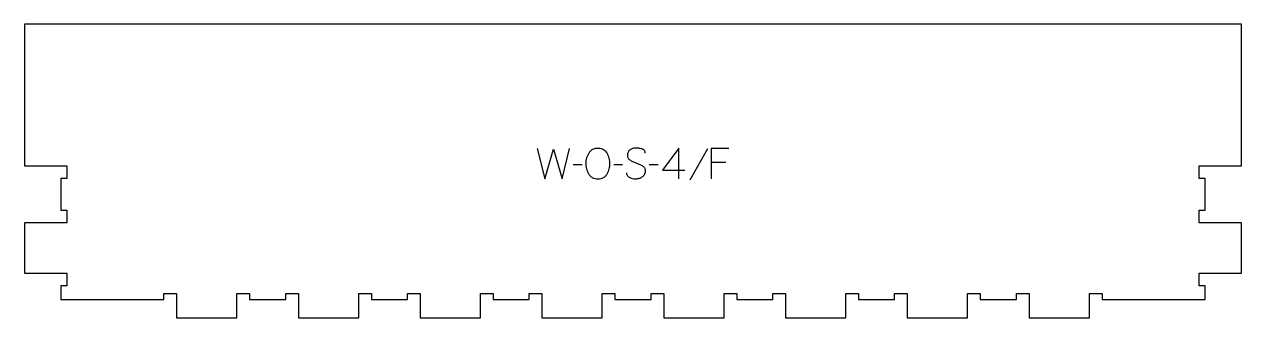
# Model space of a CAD drawing. Extents: x 0 to 1199, y 0 to 289.
import ezdxf

# ---------------------------------------------------------------- set-up
doc = ezdxf.new("R2010")
doc.units = 0
doc.layers.add('1_ANYTOOL_1MMDEEP_LABELS_S', color=2, linetype='CONTINUOUS')
doc.layers.add('4_ANYTOOL_CUTTHROUGH_OUTSI', color=5, linetype='CONTINUOUS')

msp = doc.modelspace()

# ---------------------------------------------------------------- linework, layer by layer
at = {"layer": '1_ANYTOOL_1MMDEEP_LABELS_S'}
for p, q in [((673.078779, 166.603795), (655.893064, 135.832366)), ((549.521636, 150.960938), (540.735922, 150.875223)), ((589.550207, 150.960938), (580.764493, 150.875223)), ((624.60735, 150.960938), (615.821636, 150.875223)), ((628.893064, 145.732366), (650.664493, 145.732366)), ((691.164493, 153.103795), (676.678779, 153.103795))]:
    msp.add_line(p, q, dxfattribs=at)
for points in [[(505.164493, 167.075223), (512.878779, 137.075223), (521.321636, 166.175223), (529.80735, 137.075223), (537.30735, 167.075223)], [(644.878779, 137.075223), (644.921636, 167.11808), (628.893064, 145.732366)], [(694.335922, 167.075223), (676.678779, 167.075223), (676.678779, 137.075223)]]:
    msp.add_lwpolyline(points, dxfattribs=at)
msp.add_lwpolyline([(565.593064, 167.41808, -0.064784), (568.26702, 167.070159, -0.088904), (570.693064, 165.939509, -0.05419), (572.615629, 164.247379, -0.051179), (574.143064, 162.189509, -0.041653), (575.325264, 159.760736, -0.036749), (576.114493, 157.175223, -0.024892), (576.572272, 154.55596, -0.030823), (576.735922, 151.903795, -0.034269), (576.559402, 149.331298, -0.031918), (576.04485, 146.803795, -0.031725), (575.156663, 144.194398, -0.026303), (573.971636, 141.703795, -0.058719), (572.447855, 139.542047, -0.077745), (570.409136, 137.878795, -0.077243), (567.922148, 136.899957, -0.055252), (565.250207, 136.603795, -0.054051), (562.496282, 136.902374, -0.077615), (559.930564, 137.900223, -0.078558), (557.855491, 139.587297, -0.060481), (556.314493, 141.789509, -0.02629), (555.127832, 144.328728, -0.031299), (554.241279, 146.985938, -0.031469), (553.72624, 149.572753, -0.033416), (553.550207, 152.203795, -0.032847), (553.728885, 154.920743, -0.035049), (554.273422, 157.587723, -0.03503), (555.189395, 160.164762, -0.032231), (556.443064, 162.596652, -0.062518), (558.064953, 164.663746, -0.074052), (560.176993, 166.212723, -0.072322), (562.803846, 167.143614, -0.049083)], format="xyb", close=True, dxfattribs=at)
msp.add_lwpolyline([(611.793064, 162.489509, 0.071867), (611.599951, 163.826116, 0.100684), (610.973422, 165.007366, 0.047558), (610.498868, 165.483817, 0.038563), (609.948868, 165.872545, 0.037928), (609.25168, 166.220013, 0.026634), (608.514493, 166.475223, 0.028461), (605.49116, 167.161206, 0.041577), (602.40735, 167.41808, 0.036938), (600.90499, 167.306941, 0.041531), (599.439493, 166.962723, 0.041583), (598.062116, 166.385515, 0.038125), (596.793064, 165.596652, 0.057611), (595.722912, 164.604748, 0.065808), (594.928779, 163.384152, 0.06469), (594.451283, 161.924597, 0.046778), (594.30735, 160.389509, 0.052235), (594.469706, 158.839667, 0.075448), (595.014493, 157.389509, 0.076671), (595.930585, 156.216456, 0.061023), (597.135922, 155.332366, 0.021951), (600.164776, 153.80502, 0.018213), (603.30735, 152.525223, -0.02405), (606.408835, 151.219761, -0.02981), (609.350207, 149.589509, -0.068439), (610.491509, 148.623578, -0.079282), (611.300207, 147.371652, -0.076308), (611.725207, 145.79297, -0.047772), (611.750207, 144.146652, -0.046243), (611.456973, 142.465693, -0.06359), (610.80735, 140.894866, -0.064671), (609.834526, 139.610677, -0.057073), (608.578779, 138.596652, -0.067522), (605.61047, 137.233742, -0.070793), (602.385922, 136.732366, -0.064027), (599.246906, 137.094881, -0.070447), (596.321636, 138.275223, -0.054374), (595.163219, 139.124856, -0.074742), (594.264493, 140.235938, -0.075199), (593.741486, 141.542316, -0.057737), (593.578779, 142.946652)], format="xyb", dxfattribs=at)
at = {"layer": '4_ANYTOOL_CUTTHROUGH_OUTSI'}
msp.add_lwpolyline([(977.5, 18), (977.5, 23.75, -0.414214), (977.75, 24), (989.75, 24, -0.414214), (990, 23.75), (990, 0), (1049.5, 0), (1049.5, 23.75, -0.414214), (1049.75, 24), (1061.75, 24, -0.414214), (1062, 23.75), (1062, 17.999993), (1163.499201, 17.997168), (1163.499234, 31.497162), (1157.749234, 31.497176, -0.414214), (1157.499235, 31.747177), (1157.499264, 43.747177, -0.414214), (1157.749265, 43.997176), (1199.499265, 43.997074), (1199.499385, 93.497074), (1157.749385, 93.497176, -0.414214), (1157.499386, 93.747177), (1157.499415, 105.747177, -0.414214), (1157.749416, 105.997176), (1163.499416, 105.997162), (1163.499493, 137.496829), (1157.749493, 137.496843, -0.414214), (1157.499493, 137.746844), (1157.499523, 149.746844, -0.414214), (1157.749524, 149.996843), (1199.499285, 149.996692), (1199.499979, 289.499983), (0.000007, 289.499983), (0.000238, 149.999617), (41.75, 149.999667, -0.414214), (42, 149.749667), (42, 137.749667, -0.414214), (41.75, 137.499667), (36, 137.499667), (36, 106), (41.75, 106, -0.414214), (42, 105.75), (42, 93.75, -0.414214), (41.75, 93.5), (0, 93.5), (0, 44), (41.75, 44, -0.414214), (42, 43.75), (42, 31.75, -0.414214), (41.75, 31.5), (36, 31.5), (36, 18), (137.5, 18), (137.5, 23.75, -0.414214), (137.75, 24), (149.75, 24, -0.414214), (150, 23.75), (150, 0), (209.5, 0), (209.5, 23.75, -0.414214), (209.75, 24), (221.75, 24, -0.414214), (222, 23.75), (222, 18), (257.5, 18), (257.5, 23.75, -0.414214), (257.75, 24), (269.75, 24, -0.414214), (270, 23.75), (270, 0), (329.5, 0), (329.5, 23.75, -0.414214), (329.75, 24), (341.75, 24, -0.414214), (342, 23.75), (342, 18), (377.5, 18), (377.5, 23.75, -0.414214), (377.75, 24), (389.75, 24, -0.414214), (390, 23.75), (390, 0), (449.5, 0), (449.5, 23.75, -0.414214), (449.75, 24), (461.75, 24, -0.414214), (462, 23.75), (462, 18), (497.5, 18), (497.5, 23.75, -0.414214), (497.75, 24), (509.75, 24, -0.414214), (510, 23.75), (510, 0), (569.5, 0), (569.5, 23.75, -0.414214), (569.75, 24), (581.75, 24, -0.414214), (582, 23.75), (582, 18), (617.5, 18), (617.5, 23.75, -0.414214), (617.75, 24), (629.75, 24, -0.414214), (630, 23.75), (630, 0), (689.5, 0), (689.5, 23.75, -0.414214), (689.75, 24), (701.75, 24, -0.414214), (702, 23.75), (702, 18), (737.5, 18), (737.5, 23.75, -0.414214), (737.75, 24), (749.75, 24, -0.414214), (750, 23.75), (750, 0), (809.5, 0), (809.5, 23.75, -0.414214), (809.75, 24), (821.75, 24, -0.414214), (822, 23.75), (822, 18), (857.5, 18), (857.5, 23.75, -0.414214), (857.75, 24), (869.75, 24, -0.414214), (870, 23.75), (870, 0), (929.5, 0), (929.5, 23.75, -0.414214), (929.75, 24), (941.75, 24, -0.414214), (942, 23.75), (942, 18)], format="xyb", close=True, dxfattribs=at)

doc.saveas('drawing.dxf')
